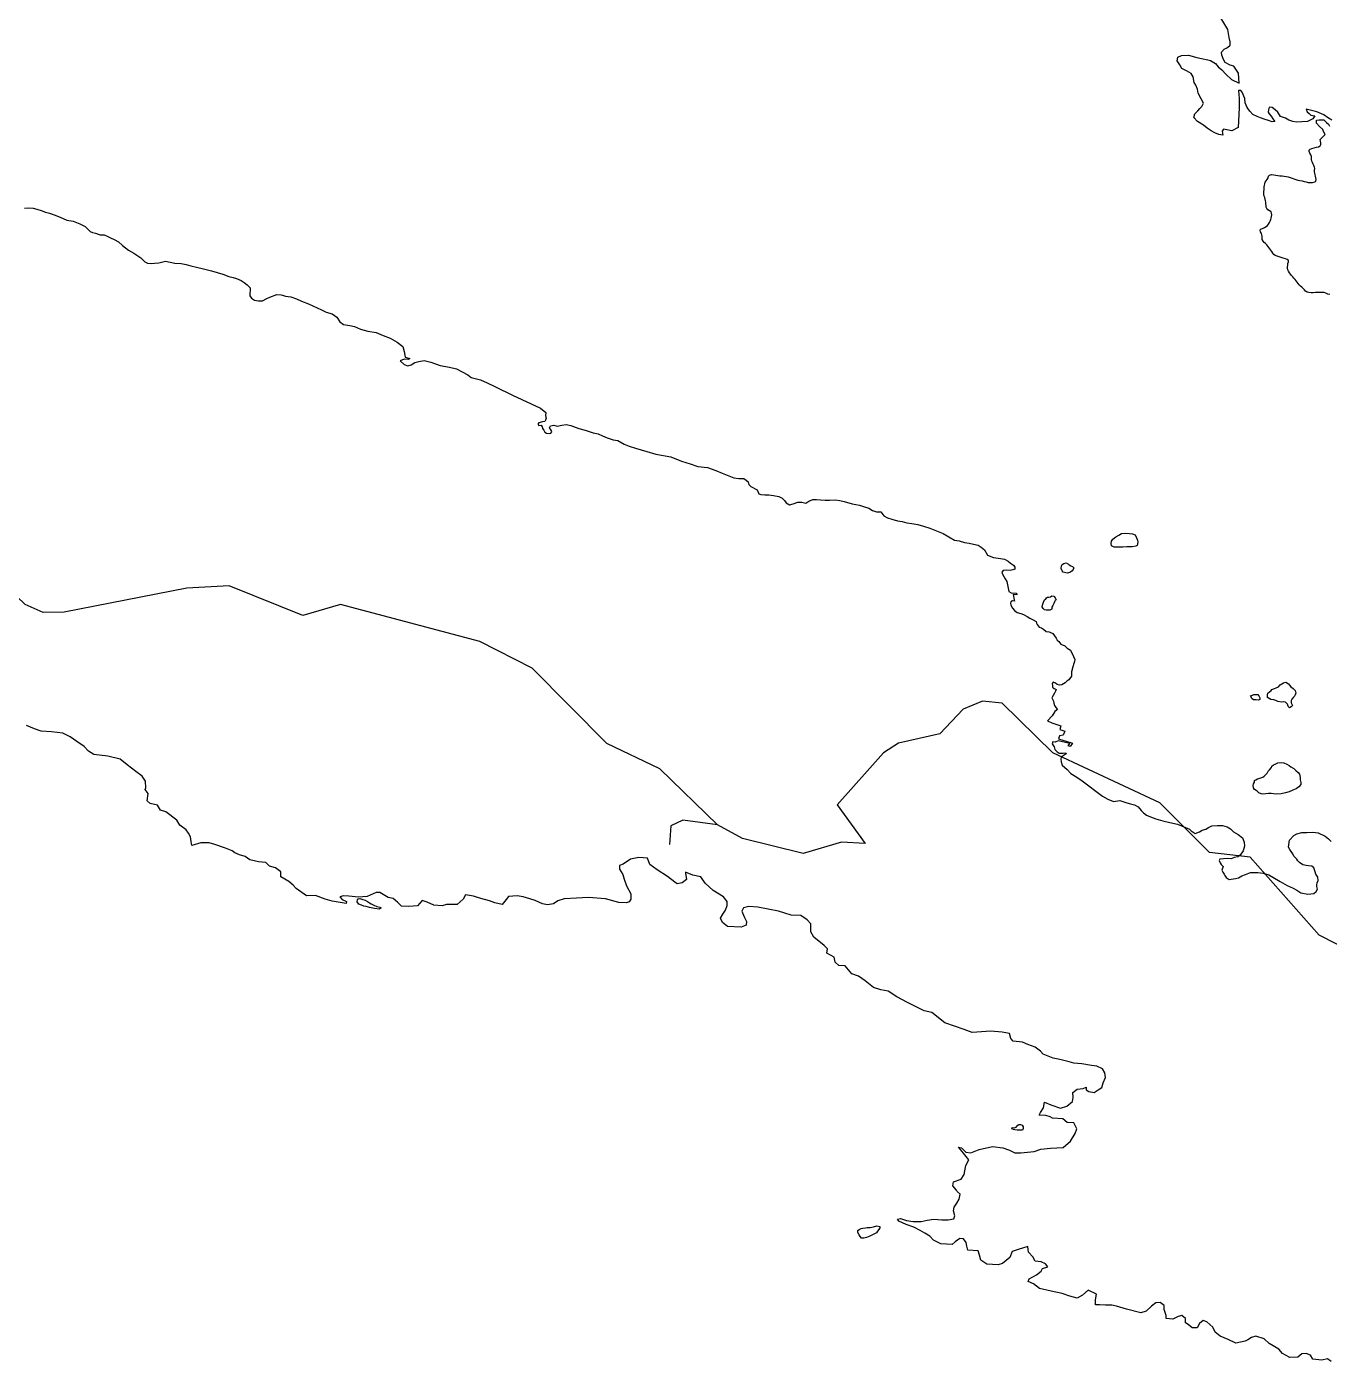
# Model space of a CAD drawing. Header units: metres. Extents: x 13.21 to 19.52, y 42.14 to 46.62.
# Drawn here: x 17.3293 to 17.4799, y 42.8596 to 43.0139 of the extents above; entities that cross this region are included whole.
import ezdxf

# ---------------------------------------------------------------- set-up
doc = ezdxf.new("R2010")
doc.units = ezdxf.units.M
doc.header["$MEASUREMENT"] = 0
doc.layers.add('CESTE', color=5, linetype='Continuous')
doc.layers.add('hr', color=9, linetype='Continuous')

msp = doc.modelspace()

# ---------------------------------------------------------------- linework, layer by layer
at = {"layer": 'CESTE'}
for points in [[(17.40912, 42.9216), (17.40248, 42.92808), (17.39633, 42.93102), (17.3877, 42.93971), (17.38167, 42.94279), (17.36554, 42.9471), (17.3612, 42.9458), (17.35268, 42.94923), (17.34781, 42.94898), (17.33361, 42.94621), (17.33117, 42.94616), (17.32909, 42.94709), (17.32608, 42.94994), (17.32475, 42.9552), (17.31905, 42.9631), (17.31064, 42.9668), (17.30132, 42.97261), (17.29273, 42.97545)], [(17.49082, 42.90019), (17.48466, 42.90579), (17.47869, 42.90884), (17.47072, 42.91787), (17.46602, 42.9184), (17.46025, 42.92417), (17.44789, 42.92993), (17.44205, 42.93567), (17.43975, 42.93592), (17.43754, 42.93498), (17.43484, 42.93214), (17.43004, 42.93106), (17.42833, 42.92992), (17.42296, 42.92393), (17.4262, 42.91945), (17.42346, 42.91961), (17.41903, 42.91831), (17.41201, 42.92004), (17.40912, 42.9216)], [(17.40912, 42.9216), (17.40511, 42.92213), (17.40374, 42.92151), (17.40359, 42.91933)]]:
    msp.add_lwpolyline(points, dxfattribs=at)
at = {"layer": 'hr'}
for points in [[(17.48013, 43.00308), (17.47964, 43.00338), (17.47923, 43.0037), (17.47842, 43.00405), (17.47717, 43.00437), (17.47729, 43.00405), (17.47752, 43.00384), (17.47772, 43.00366), (17.47819, 43.00357), (17.47795, 43.00322), (17.47732, 43.00293), (17.47669, 43.00287), (17.47605, 43.00286), (17.47565, 43.00292), (17.47517, 43.00309), (17.47477, 43.00332), (17.47422, 43.00349), (17.47391, 43.00399), (17.4736, 43.00429), (17.47323, 43.00454), (17.47291, 43.00457), (17.47281, 43.00429), (17.47278, 43.00402), (17.4729, 43.00381), (17.47313, 43.00356), (17.47334, 43.00324), (17.47356, 43.00294), (17.47324, 43.0029), (17.47284, 43.00304), (17.47243, 43.00317), (17.4719, 43.00333), (17.4715, 43.0035), (17.47101, 43.00375), (17.47066, 43.00411), (17.47037, 43.00453), (17.47013, 43.00508), (17.47007, 43.00558), (17.46977, 43.00633), (17.46964, 43.00652), (17.46936, 43.00652), (17.46942, 43.00559), (17.46944, 43.00451), (17.4693, 43.00225), (17.46859, 43.00183), (17.46763, 43.00202), (17.46747, 43.00179), (17.46754, 43.00136), (17.46707, 43.00141), (17.46663, 43.00161), (17.4662, 43.00185), (17.46575, 43.00217), (17.46529, 43.00249), (17.46463, 43.00293), (17.4642, 43.00339), (17.46429, 43.00382), (17.46464, 43.00416), (17.46489, 43.00443), (17.46512, 43.00466), (17.4653, 43.00505), (17.46503, 43.00556), (17.46469, 43.00619), (17.4646, 43.00667), (17.46444, 43.00711), (17.46422, 43.00743), (17.46411, 43.0081), (17.46389, 43.00848), (17.46335, 43.00878), (17.46279, 43.00904), (17.46258, 43.00947), (17.46226, 43.00993), (17.46234, 43.01037), (17.46277, 43.01056), (17.46356, 43.01061), (17.46453, 43.01033), (17.46509, 43.01022), (17.46581, 43.01004), (17.46612, 43.00999), (17.46669, 43.00964), (17.467, 43.00925), (17.46743, 43.00889), (17.46789, 43.00841), (17.46853, 43.00778), (17.46945, 43.00734), (17.46937, 43.00851), (17.46881, 43.00934), (17.4684, 43.00945), (17.46781, 43.00973), (17.46764, 43.01011), (17.46741, 43.01058), (17.46738, 43.01096), (17.4677, 43.01128), (17.4681, 43.01149), (17.46838, 43.01176), (17.46839, 43.01215), (17.46827, 43.01263), (17.46812, 43.01357), (17.46294, 43.02214)], [(17.47991, 42.98291), (17.47968, 42.98298), (17.47946, 42.98307), (17.47924, 42.98314), (17.479, 42.98316), (17.47875, 42.98315), (17.4785, 42.98314), (17.47826, 42.98314), (17.478, 42.98313), (17.47775, 42.98313), (17.4775, 42.98314), (17.47728, 42.98319), (17.47711, 42.9833), (17.47697, 42.98345), (17.47683, 42.98362), (17.47668, 42.98376), (17.47653, 42.9839), (17.47638, 42.98405), (17.47626, 42.9842), (17.47614, 42.98436), (17.47602, 42.98452), (17.47589, 42.98467), (17.47575, 42.98482), (17.47562, 42.98497), (17.4755, 42.98513), (17.47537, 42.98528), (17.47526, 42.98544), (17.47515, 42.98561), (17.47507, 42.98578), (17.47503, 42.98595), (17.47502, 42.98613), (17.47504, 42.98631), (17.47505, 42.98649), (17.47512, 42.98669), (17.47514, 42.98686), (17.47498, 42.98696), (17.47477, 42.98705), (17.47453, 42.98713), (17.47429, 42.9872), (17.47407, 42.98728), (17.47383, 42.98735), (17.47361, 42.98743), (17.47344, 42.98755), (17.47332, 42.98771), (17.47322, 42.98788), (17.4731, 42.98804), (17.47299, 42.9882), (17.47287, 42.98835), (17.47275, 42.98851), (17.47262, 42.98866), (17.47247, 42.98881), (17.47232, 42.98895), (17.47219, 42.9891), (17.4721, 42.98927), (17.47208, 42.98945), (17.47208, 42.98963), (17.47207, 42.98981), (17.47202, 42.98999), (17.47191, 42.99018), (17.47184, 42.99034), (17.47191, 42.99048), (17.47212, 42.99057), (17.47237, 42.99066), (17.47255, 42.99078), (17.47271, 42.99092), (17.47284, 42.99107), (17.47294, 42.99124), (17.47303, 42.99141), (17.47309, 42.99158), (17.47314, 42.99176), (17.47318, 42.99194), (17.4732, 42.99213), (17.47318, 42.99231), (17.47312, 42.99247), (17.47295, 42.9926), (17.47274, 42.99271), (17.47262, 42.99286), (17.47257, 42.99303), (17.47254, 42.99322), (17.47253, 42.9934), (17.4725, 42.99358), (17.47247, 42.99376), (17.47244, 42.99394), (17.4724, 42.99412), (17.47234, 42.99429), (17.4723, 42.99447), (17.47229, 42.99465), (17.4723, 42.99483), (17.47231, 42.99501), (17.47232, 42.99519), (17.47234, 42.99537), (17.47237, 42.99555), (17.4724, 42.99573), (17.47245, 42.9959), (17.47256, 42.99606), (17.47268, 42.99622), (17.47277, 42.9964), (17.47284, 42.99659), (17.47295, 42.99673), (17.47315, 42.99678), (17.47342, 42.99676), (17.47366, 42.99673), (17.4739, 42.9967), (17.47415, 42.99666), (17.47439, 42.99663), (17.47463, 42.9966), (17.47487, 42.99657), (17.47511, 42.99652), (17.47534, 42.99646), (17.47555, 42.99637), (17.47577, 42.99629), (17.476, 42.99622), (17.47623, 42.99616), (17.47646, 42.99611), (17.4767, 42.99605), (17.47693, 42.996), (17.47717, 42.99595), (17.4774, 42.99588), (17.47764, 42.99586), (17.47791, 42.99589), (17.47816, 42.99594), (17.47831, 42.99604), (17.47834, 42.99621), (17.47831, 42.99641), (17.47827, 42.99659), (17.47822, 42.99677), (17.47817, 42.99695), (17.47814, 42.99712), (17.47814, 42.9973), (17.47816, 42.99749), (17.47814, 42.99766), (17.47808, 42.99784), (17.47798, 42.998), (17.47789, 42.99817), (17.47783, 42.99834), (17.47781, 42.99852), (17.4778, 42.99871), (17.47778, 42.99888), (17.4777, 42.99907), (17.47761, 42.99927), (17.47754, 42.99945), (17.47754, 42.99961), (17.47765, 42.99973), (17.47785, 42.99981), (17.47811, 42.99988), (17.47838, 42.99994), (17.47862, 43.00001), (17.4788, 43.00012), (17.47888, 43.00026), (17.47887, 43.00044), (17.47883, 43.00064), (17.4788, 43.00083), (17.47938, 43.00143), (17.47919, 43.00176), (17.4791, 43.00201), (17.47873, 43.00233), (17.47838, 43.00272), (17.47838, 43.00307), (17.47866, 43.00313), (17.47923, 43.00313), (17.47951, 43.00282), (17.47974, 43.0026), (17.47988, 43.0024)], [(17.32903, 42.99292), (17.32949, 42.99293), (17.33004, 42.99289), (17.33047, 42.9928), (17.33095, 42.99264), (17.33147, 42.99244), (17.33193, 42.99231), (17.33246, 42.99215), (17.33315, 42.99185), (17.33391, 42.99151), (17.33464, 42.99139), (17.33541, 42.9911), (17.33603, 42.99077), (17.33632, 42.9905), (17.33661, 42.99022), (17.33688, 42.99008), (17.33724, 42.99), (17.33779, 42.98984), (17.33822, 42.98983), (17.33858, 42.98965), (17.33897, 42.98947), (17.33938, 42.98929), (17.3399, 42.989), (17.34037, 42.9886), (17.34072, 42.98833), (17.34104, 42.98805), (17.34165, 42.98769), (17.34247, 42.98716), (17.34293, 42.9867), (17.34325, 42.98656), (17.34368, 42.98651), (17.34407, 42.98655), (17.34455, 42.98658), (17.34532, 42.98676), (17.34641, 42.98656), (17.34715, 42.98651), (17.34772, 42.9864), (17.34824, 42.98625), (17.34889, 42.98607), (17.3497, 42.98591), (17.35063, 42.98567), (17.35196, 42.98526), (17.35266, 42.985), (17.35315, 42.98488), (17.35355, 42.98478), (17.35407, 42.98456), (17.35442, 42.98432), (17.35477, 42.98404), (17.3551, 42.98368), (17.35512, 42.98339), (17.35507, 42.98307), (17.35506, 42.98277), (17.35527, 42.98251), (17.35561, 42.98228), (17.35607, 42.98221), (17.35653, 42.98221), (17.35704, 42.98246), (17.35738, 42.98261), (17.35821, 42.98291), (17.35868, 42.98289), (17.35885, 42.98284), (17.35921, 42.98273), (17.3598, 42.98265), (17.36045, 42.98244), (17.36106, 42.98216), (17.36185, 42.98185), (17.36336, 42.98117), (17.36391, 42.98089), (17.36459, 42.9807), (17.36513, 42.98031), (17.36546, 42.97978), (17.36591, 42.97944), (17.36662, 42.97933), (17.36719, 42.97922), (17.36786, 42.97893), (17.36871, 42.9787), (17.36969, 42.97853), (17.37047, 42.97819), (17.3713, 42.97789), (17.37212, 42.97743), (17.37274, 42.9769), (17.37292, 42.97632), (17.37302, 42.97569), (17.37358, 42.97551), (17.3734, 42.97541), (17.3729, 42.97546), (17.37246, 42.97524), (17.3729, 42.97485), (17.37334, 42.97468), (17.37374, 42.9748), (17.37414, 42.97505), (17.37462, 42.97516), (17.37521, 42.9753), (17.376, 42.97511), (17.37707, 42.97472), (17.37815, 42.97451), (17.37897, 42.97434), (17.37961, 42.97399), (17.38029, 42.97365), (17.38067, 42.97333), (17.38174, 42.97305), (17.38251, 42.97273), (17.38338, 42.97228), (17.38408, 42.97195), (17.3848, 42.97161), (17.38543, 42.97128), (17.38867, 42.96978), (17.38929, 42.9693), (17.38926, 42.96892), (17.38929, 42.96876), (17.38931, 42.96861), (17.38925, 42.9684), (17.38916, 42.96825), (17.3889, 42.9682), (17.38847, 42.96809), (17.38835, 42.96795), (17.38849, 42.96779), (17.38876, 42.9678), (17.38886, 42.96761), (17.38891, 42.96743), (17.38905, 42.96725), (17.38916, 42.96701), (17.38938, 42.96689), (17.38967, 42.96686), (17.38988, 42.96691), (17.39, 42.96703), (17.38993, 42.96717), (17.38982, 42.96734), (17.38972, 42.96752), (17.38984, 42.96775), (17.39022, 42.96782), (17.39061, 42.96772), (17.39115, 42.96783), (17.39163, 42.9679), (17.39217, 42.96776), (17.39312, 42.96744), (17.39383, 42.96725), (17.39429, 42.96708), (17.39475, 42.96693), (17.39534, 42.9668), (17.39584, 42.96657), (17.39637, 42.96634), (17.39709, 42.96613), (17.3976, 42.96603), (17.39835, 42.96562), (17.39892, 42.9654), (17.39965, 42.96516), (17.40096, 42.96476), (17.40199, 42.96447), (17.40372, 42.96417), (17.40498, 42.96365), (17.40596, 42.96336), (17.40685, 42.96303), (17.40797, 42.96291), (17.40894, 42.96256), (17.40968, 42.96226), (17.41045, 42.96196), (17.41102, 42.96172), (17.41158, 42.96165), (17.41219, 42.96166), (17.41246, 42.96145), (17.41268, 42.96125), (17.41275, 42.96097), (17.41298, 42.96074), (17.4137, 42.96035), (17.41392, 42.95989), (17.41416, 42.95979), (17.41459, 42.95977), (17.41508, 42.95975), (17.4156, 42.9597), (17.41622, 42.95957), (17.41659, 42.95938), (17.41688, 42.95911), (17.41708, 42.95885), (17.41745, 42.95861), (17.41787, 42.95872), (17.41842, 42.9589), (17.41887, 42.95893), (17.41934, 42.9588), (17.4197, 42.95902), (17.42016, 42.95923), (17.42059, 42.95922), (17.42104, 42.95919), (17.42156, 42.95913), (17.42207, 42.95914), (17.42277, 42.95919), (17.42329, 42.95911), (17.42377, 42.95901), (17.42471, 42.95871), (17.42514, 42.95865), (17.42555, 42.95858), (17.42601, 42.95842), (17.42662, 42.95822), (17.42706, 42.95796), (17.42751, 42.9578), (17.428, 42.95779), (17.42836, 42.95735), (17.42877, 42.95712), (17.4293, 42.95695), (17.42994, 42.95674), (17.43046, 42.95667), (17.431, 42.95654), (17.43161, 42.95646), (17.43227, 42.95633), (17.43294, 42.95614), (17.43368, 42.95589), (17.43444, 42.95561), (17.4352, 42.9553), (17.43654, 42.95454), (17.43706, 42.95445), (17.43768, 42.95426), (17.43821, 42.95418), (17.43873, 42.95406), (17.43928, 42.95394), (17.43961, 42.95371), (17.44, 42.95341), (17.44034, 42.95279), (17.44105, 42.9525), (17.44186, 42.95239), (17.44231, 42.95233), (17.44272, 42.95208), (17.443, 42.95188), (17.44335, 42.95165), (17.44352, 42.95141), (17.44352, 42.95116), (17.44328, 42.95108), (17.44296, 42.95103), (17.44258, 42.95104), (17.44217, 42.951), (17.442, 42.95081), (17.44207, 42.95059), (17.44224, 42.95033), (17.44239, 42.95005), (17.44257, 42.94975), (17.44272, 42.94896), (17.44281, 42.94857), (17.44309, 42.94842), (17.44369, 42.94839), (17.44373, 42.9482), (17.4433, 42.94823), (17.44341, 42.94761), (17.44348, 42.94746), (17.44324, 42.94749), (17.44304, 42.94741), (17.44299, 42.94725), (17.44302, 42.947), (17.44324, 42.94666), (17.44346, 42.94638), (17.44376, 42.94617), (17.44419, 42.94604), (17.44451, 42.94593), (17.44493, 42.94571), (17.44525, 42.94552), (17.44561, 42.94532), (17.44596, 42.94511), (17.44602, 42.94492), (17.4461, 42.94476), (17.44632, 42.94447), (17.44659, 42.94439), (17.4468, 42.94424), (17.44714, 42.94396), (17.44748, 42.94392), (17.44789, 42.94372), (17.44826, 42.94318), (17.44838, 42.94295), (17.44857, 42.94279), (17.4488, 42.94249), (17.44927, 42.94231), (17.44956, 42.94205), (17.44993, 42.94182), (17.45028, 42.94106), (17.45043, 42.94073), (17.4504, 42.94051), (17.45032, 42.94025), (17.45022, 42.93987), (17.45005, 42.93928), (17.45004, 42.93878), (17.44976, 42.93838), (17.44953, 42.93821), (17.44931, 42.93802), (17.44894, 42.9378), (17.44865, 42.93776), (17.4484, 42.93783), (17.4482, 42.93799), (17.44794, 42.93809), (17.44782, 42.93794), (17.44786, 42.93772), (17.44787, 42.93752), (17.44803, 42.93738), (17.44827, 42.93726), (17.44822, 42.93706), (17.4481, 42.93684), (17.44793, 42.93656), (17.44779, 42.93631), (17.44786, 42.93613), (17.44796, 42.93592), (17.448, 42.93566), (17.4481, 42.93539), (17.44825, 42.93518), (17.44843, 42.93495), (17.44812, 42.93472), (17.44781, 42.93422), (17.44728, 42.93365), (17.44778, 42.93339), (17.44882, 42.93307), (17.44869, 42.93263), (17.44927, 42.93244), (17.44907, 42.93198), (17.44867, 42.93188), (17.44854, 42.93155), (17.45016, 42.93107), (17.44988, 42.93067), (17.44967, 42.93073), (17.44984, 42.931), (17.44851, 42.93131), (17.44817, 42.93118), (17.44788, 42.9312), (17.44782, 42.93099), (17.44803, 42.93062), (17.44813, 42.93033), (17.44838, 42.93004), (17.44864, 42.92988), (17.44908, 42.92988), (17.44938, 42.92994), (17.44944, 42.9298), (17.44887, 42.92945), (17.44882, 42.92922), (17.44885, 42.92888), (17.44897, 42.92851), (17.44956, 42.928), (17.44996, 42.92756), (17.45066, 42.92712), (17.45128, 42.9267), (17.45364, 42.92493), (17.45424, 42.92458), (17.45489, 42.9243), (17.45563, 42.92441), (17.45646, 42.92417), (17.45687, 42.92405), (17.45735, 42.92391), (17.45774, 42.92369), (17.45812, 42.92327), (17.45836, 42.92298), (17.45872, 42.92271), (17.45919, 42.92252), (17.45981, 42.92229), (17.46059, 42.92209), (17.4614, 42.92187), (17.46229, 42.92169), (17.46369, 42.9211), (17.46388, 42.9209), (17.46434, 42.9206), (17.46485, 42.92079), (17.46517, 42.92098), (17.46559, 42.92111), (17.46588, 42.92132), (17.46629, 42.92148), (17.46693, 42.92153), (17.4675, 42.92152), (17.46804, 42.92138), (17.46843, 42.92116), (17.46879, 42.92079), (17.46932, 42.92048), (17.46983, 42.92009), (17.47, 42.91962), (17.47005, 42.91914), (17.46988, 42.91861), (17.46954, 42.91809), (17.46927, 42.91791), (17.46887, 42.91784), (17.46849, 42.91767), (17.4681, 42.9177), (17.46761, 42.91769), (17.4672, 42.91764), (17.46711, 42.91747), (17.46724, 42.91722), (17.46735, 42.91701), (17.46757, 42.91678), (17.46743, 42.91638), (17.46754, 42.91613), (17.46768, 42.91592), (17.46779, 42.91574), (17.46792, 42.91551), (17.46826, 42.9153), (17.46901, 42.91539), (17.46934, 42.9155), (17.46974, 42.9157), (17.47017, 42.91587), (17.47076, 42.9161), (17.47158, 42.91611), (17.47222, 42.91603), (17.47285, 42.91583), (17.47334, 42.91556), (17.47417, 42.91507), (17.47499, 42.91461), (17.47568, 42.91428), (17.47608, 42.91405), (17.47655, 42.91376), (17.47738, 42.91358), (17.47806, 42.91366), (17.47832, 42.91392), (17.47848, 42.91418), (17.47841, 42.91447), (17.4784, 42.91468), (17.47846, 42.91492), (17.47855, 42.91519), (17.47851, 42.91556), (17.47829, 42.9159), (17.47821, 42.91618), (17.47807, 42.91664), (17.47784, 42.91684), (17.47746, 42.91685), (17.47718, 42.9169), (17.47681, 42.91698), (17.47642, 42.91726), (17.47623, 42.91745), (17.4761, 42.91763), (17.47594, 42.91778), (17.47576, 42.91798), (17.47563, 42.91825), (17.47545, 42.91854), (17.47527, 42.91875), (17.47515, 42.91902), (17.47525, 42.91984), (17.47575, 42.92037), (17.4761, 42.92056), (17.47667, 42.92072), (17.47724, 42.92074), (17.47793, 42.92077), (17.47855, 42.92068), (17.47936, 42.9203), (17.47977, 42.92), (17.48008, 42.91968)], [(17.48005, 42.85958), (17.47963, 42.85989), (17.479, 42.85973), (17.47795, 42.85983), (17.47767, 42.86029), (17.47717, 42.8605), (17.47669, 42.86044), (17.4762, 42.86008), (17.47529, 42.86003), (17.47445, 42.86048), (17.47403, 42.861), (17.4729, 42.86166), (17.47234, 42.86217), (17.47136, 42.86248), (17.47087, 42.86232), (17.47045, 42.86206), (17.47011, 42.8619), (17.46906, 42.86169), (17.46815, 42.8621), (17.46724, 42.86251), (17.46667, 42.86297), (17.46639, 42.86353), (17.46569, 42.86415), (17.46527, 42.8643), (17.46485, 42.86394), (17.46457, 42.86347), (17.46401, 42.86347), (17.46352, 42.86383), (17.46324, 42.86403), (17.46324, 42.86455), (17.46281, 42.8649), (17.4624, 42.86475), (17.46177, 42.86444), (17.461, 42.86453), (17.461, 42.86489), (17.46078, 42.86556), (17.46078, 42.86602), (17.46029, 42.86638), (17.4598, 42.86633), (17.45931, 42.86597), (17.45869, 42.8654), (17.45806, 42.86519), (17.45639, 42.86562), (17.45526, 42.86597), (17.4547, 42.86607), (17.454, 42.86607), (17.4533, 42.86612), (17.45281, 42.86612), (17.45281, 42.86668), (17.45294, 42.86735), (17.45196, 42.86781), (17.45133, 42.86724), (17.45071, 42.86688), (17.44987, 42.86713), (17.44896, 42.86743), (17.4477, 42.86768), (17.44637, 42.86799), (17.44566, 42.86855), (17.44503, 42.8688), (17.44517, 42.86911), (17.446, 42.86958), (17.44656, 42.86999), (17.4467, 42.8703), (17.44732, 42.87051), (17.44704, 42.87087), (17.44655, 42.87107), (17.44585, 42.87117), (17.44557, 42.87168), (17.44507, 42.87219), (17.445, 42.87286), (17.44388, 42.8725), (17.44318, 42.87229), (17.44291, 42.87157), (17.44208, 42.8709), (17.44159, 42.87074), (17.44026, 42.87083), (17.43956, 42.87129), (17.43941, 42.87186), (17.43927, 42.87237), (17.43808, 42.87242), (17.43794, 42.87288), (17.43786, 42.87334), (17.43758, 42.87375), (17.43716, 42.8738), (17.43661, 42.87339), (17.43626, 42.87308), (17.43493, 42.87317), (17.43409, 42.87358), (17.43366, 42.87404), (17.4331, 42.8744), (17.43254, 42.8747), (17.43184, 42.87511), (17.43093, 42.87542), (17.43009, 42.87577), (17.42994, 42.87603), (17.43029, 42.87608), (17.43099, 42.87588), (17.43176, 42.87573), (17.43267, 42.87573), (17.43337, 42.87589), (17.43414, 42.876), (17.43505, 42.87595), (17.43581, 42.87595), (17.43644, 42.87606), (17.43658, 42.87642), (17.43643, 42.87698), (17.4365, 42.8774), (17.43678, 42.87786), (17.43705, 42.87832), (17.43719, 42.87889), (17.43683, 42.8792), (17.43676, 42.87938), (17.43634, 42.87989), (17.4364, 42.88035), (17.43731, 42.88066), (17.43765, 42.88118), (17.43785, 42.88221), (17.4382, 42.88288), (17.43756, 42.88365), (17.437, 42.88436), (17.43735, 42.88426), (17.43784, 42.88375), (17.4384, 42.8837), (17.43937, 42.88407), (17.44091, 42.88443), (17.4421, 42.88428), (17.44287, 42.88398), (17.4435, 42.88367), (17.4442, 42.88368), (17.44574, 42.88384), (17.4465, 42.8841), (17.44762, 42.88421), (17.44909, 42.88432), (17.44992, 42.88504), (17.45047, 42.88592), (17.45068, 42.88648), (17.45032, 42.88715), (17.44955, 42.8872), (17.44906, 42.88761), (17.44787, 42.8877), (17.44759, 42.88786), (17.4471, 42.88801), (17.44633, 42.88806), (17.44647, 42.88837), (17.44681, 42.88888), (17.44694, 42.88955), (17.44765, 42.88925), (17.44877, 42.88884), (17.44953, 42.8891), (17.45016, 42.88962), (17.45023, 42.89008), (17.45022, 42.89065), (17.45071, 42.89106), (17.4514, 42.89111), (17.45175, 42.89127), (17.45176, 42.89096), (17.45204, 42.89076), (17.45267, 42.89066), (17.45315, 42.89097), (17.45357, 42.89123), (17.45371, 42.89179), (17.45398, 42.89241), (17.45391, 42.89292), (17.45362, 42.89339), (17.45299, 42.89369), (17.45236, 42.89379), (17.45124, 42.89399), (17.45033, 42.89404), (17.44977, 42.89419), (17.44872, 42.89449), (17.44795, 42.89464), (17.44676, 42.8951), (17.44647, 42.89546), (17.44584, 42.89589), (17.445, 42.8962), (17.44437, 42.8965), (17.44332, 42.8966), (17.44303, 42.89691), (17.44289, 42.89747), (17.44205, 42.89762), (17.44072, 42.89777), (17.43855, 42.89761), (17.43764, 42.89796), (17.4354, 42.89872), (17.43392, 42.8999), (17.43301, 42.9001), (17.43111, 42.90106), (17.42985, 42.90173), (17.42886, 42.90239), (17.42802, 42.90254), (17.42718, 42.90279), (17.4262, 42.90356), (17.42542, 42.90412), (17.42465, 42.90437), (17.42387, 42.90529), (17.42317, 42.90534), (17.42275, 42.90575), (17.4226, 42.90632), (17.42176, 42.90677), (17.42183, 42.90729), (17.42147, 42.90765), (17.42028, 42.90862), (17.41992, 42.90923), (17.41991, 42.91016), (17.41949, 42.91062), (17.41878, 42.91113), (17.41766, 42.91117), (17.41619, 42.91163), (17.41381, 42.91208), (17.41276, 42.91218), (17.41213, 42.91202), (17.41193, 42.91161), (17.41221, 42.91099), (17.4125, 42.91043), (17.41243, 42.91002), (17.41187, 42.90976), (17.41027, 42.90985), (17.4097, 42.91031), (17.40949, 42.91082), (17.40976, 42.91129), (17.41004, 42.91175), (17.41024, 42.91227), (17.41024, 42.91273), (17.40981, 42.91329), (17.40862, 42.91401), (17.4077, 42.91487), (17.4072, 42.91559), (17.40629, 42.91579), (17.40545, 42.91612), (17.40545, 42.91602), (17.40553, 42.9153), (17.40504, 42.91489), (17.40448, 42.91478), (17.4042, 42.91499), (17.40336, 42.91565), (17.40216, 42.91641), (17.40132, 42.91703), (17.40103, 42.91774), (17.40005, 42.91784), (17.39907, 42.91763), (17.39824, 42.91706), (17.39782, 42.91691), (17.39782, 42.91649), (17.39818, 42.91588), (17.39833, 42.91531), (17.39861, 42.91455), (17.39911, 42.91362), (17.39912, 42.91301), (17.39891, 42.9127), (17.39856, 42.91259), (17.39772, 42.91264), (17.39618, 42.91304), (17.39422, 42.91321), (17.39282, 42.91315), (17.39142, 42.91304), (17.39066, 42.91283), (17.39017, 42.91247), (17.38947, 42.91236), (17.38891, 42.91246), (17.38807, 42.91287), (17.38744, 42.91307), (17.38667, 42.91327), (17.38597, 42.91342), (17.38499, 42.91332), (17.38471, 42.91296), (17.38423, 42.91239), (17.38339, 42.91259), (17.38276, 42.91284), (17.38177, 42.91309), (17.38093, 42.91335), (17.38002, 42.9135), (17.37975, 42.91303), (17.37905, 42.91241), (17.3778, 42.9124), (17.37731, 42.91225), (17.37633, 42.91234), (17.37556, 42.91265), (17.37499, 42.91285), (17.37444, 42.91223), (17.37346, 42.91218), (17.37262, 42.91222), (17.3722, 42.91263), (17.37164, 42.91309), (17.37108, 42.91319), (17.37009, 42.91378), (17.36967, 42.91377), (17.36863, 42.91331), (17.36765, 42.91325), (17.36653, 42.91335), (17.3659, 42.91339), (17.36548, 42.91329), (17.36576, 42.91298), (17.36625, 42.91273), (17.36619, 42.91252), (17.36528, 42.91267), (17.36458, 42.91277), (17.3638, 42.91302), (17.36268, 42.91343), (17.36163, 42.91342), (17.36044, 42.91424), (17.36008, 42.91465), (17.35959, 42.91505), (17.35867, 42.91561), (17.35867, 42.91618), (17.35803, 42.91664), (17.35733, 42.91684), (17.35691, 42.91725), (17.35607, 42.91735), (17.35509, 42.91755), (17.35452, 42.91796), (17.35389, 42.91816), (17.35333, 42.91836), (17.35305, 42.91862), (17.35228, 42.91892), (17.35101, 42.91932), (17.35038, 42.91953), (17.3494, 42.91952), (17.34836, 42.91921), (17.34828, 42.91967), (17.34821, 42.92023), (17.34799, 42.92064), (17.34771, 42.92105), (17.347, 42.92156), (17.34665, 42.92213), (17.34538, 42.92312), (17.34475, 42.92332), (17.34439, 42.92389), (17.34355, 42.92409), (17.3432, 42.92439), (17.34333, 42.92522), (17.34297, 42.92568), (17.34304, 42.92588), (17.34303, 42.92665), (17.34261, 42.92722), (17.3419, 42.92778), (17.34091, 42.92854), (17.34007, 42.92921), (17.33867, 42.92956), (17.33705, 42.92976), (17.33642, 42.93011), (17.33593, 42.93067), (17.33508, 42.93123), (17.3343, 42.9318), (17.33346, 42.9322), (17.33213, 42.93235), (17.33094, 42.93244), (17.33017, 42.9327), (17.32925, 42.9331)]]:
    msp.add_lwpolyline(points, dxfattribs=at)
for points in [[(17.45517, 42.95489), (17.45551, 42.95511), (17.45582, 42.95528), (17.45629, 42.95534), (17.45675, 42.95531), (17.45712, 42.95526), (17.45741, 42.95514), (17.45757, 42.95479), (17.45767, 42.95453), (17.4577, 42.95428), (17.45766, 42.95391), (17.45749, 42.95384), (17.45705, 42.95376), (17.45645, 42.95375), (17.456, 42.95373), (17.45565, 42.95373), (17.45527, 42.95371), (17.45499, 42.95373), (17.45467, 42.95388), (17.45463, 42.95414), (17.45466, 42.9544), (17.45481, 42.95464), (17.45517, 42.95489)], [(17.44943, 42.95189), (17.44972, 42.95176), (17.4498, 42.95166), (17.44996, 42.95157), (17.45015, 42.95146), (17.45031, 42.95131), (17.45026, 42.95113), (17.45013, 42.95097), (17.44993, 42.95084), (17.44959, 42.95072), (17.44941, 42.95075), (17.44909, 42.95083), (17.44898, 42.95096), (17.44886, 42.95123), (17.44889, 42.95155), (17.44898, 42.95171), (17.44918, 42.95182), (17.44943, 42.95189)], [(17.4481, 42.9474), (17.44802, 42.94721), (17.4479, 42.94695), (17.44777, 42.94679), (17.44776, 42.94653), (17.44756, 42.94644), (17.44734, 42.94643), (17.44714, 42.94644), (17.44693, 42.94647), (17.44678, 42.94663), (17.44665, 42.9468), (17.44668, 42.947), (17.44682, 42.94735), (17.44692, 42.94761), (17.44707, 42.94775), (17.44717, 42.94785), (17.44726, 42.94794), (17.44742, 42.94795), (17.44763, 42.94796), (17.44779, 42.94807), (17.44801, 42.94803), (17.44815, 42.94784), (17.44827, 42.94762), (17.44815, 42.94753), (17.4481, 42.9474)], [(17.47545, 42.93527), (17.47525, 42.93514), (17.47514, 42.93524), (17.47507, 42.93543), (17.475, 42.93555), (17.47492, 42.93568), (17.47477, 42.93578), (17.4746, 42.93584), (17.47432, 42.9358), (17.47391, 42.93585), (17.47367, 42.93597), (17.47343, 42.93606), (17.47311, 42.93609), (17.4727, 42.93635), (17.47269, 42.93665), (17.47276, 42.93685), (17.47294, 42.93697), (17.47313, 42.93714), (17.47321, 42.93725), (17.4735, 42.93739), (17.47369, 42.93745), (17.47397, 42.93758), (17.47419, 42.93781), (17.47455, 42.93804), (17.47482, 42.9381), (17.47512, 42.93792), (17.47526, 42.93777), (17.47542, 42.93758), (17.47567, 42.93737), (17.47589, 42.93715), (17.47597, 42.93685), (17.47591, 42.93665), (17.47581, 42.93649), (17.47572, 42.93637), (17.47552, 42.93615), (17.47544, 42.93597), (17.47543, 42.93571), (17.47558, 42.93539), (17.47545, 42.93527)], [(17.47075, 42.93653), (17.47096, 42.93661), (17.47111, 42.93666), (17.47128, 42.93669), (17.4716, 42.93669), (17.47171, 42.93653), (17.47181, 42.93631), (17.47183, 42.93611), (17.47168, 42.93601), (17.47138, 42.93605), (17.4711, 42.93608), (17.47092, 42.93618), (17.47075, 42.93653)], [(17.47215, 42.92713), (17.47232, 42.92722), (17.47251, 42.92741), (17.47265, 42.92758), (17.47279, 42.9278), (17.47295, 42.92795), (17.47315, 42.92822), (17.47322, 42.92838), (17.47341, 42.92855), (17.47361, 42.92864), (17.47389, 42.92878), (17.4743, 42.92881), (17.4746, 42.92879), (17.47496, 42.92863), (17.47521, 42.92848), (17.47541, 42.9283), (17.47576, 42.92812), (17.47598, 42.92788), (17.47624, 42.92767), (17.4764, 42.92745), (17.4765, 42.92709), (17.4765, 42.9268), (17.47655, 42.92652), (17.47657, 42.92629), (17.47634, 42.92601), (17.47603, 42.92579), (17.47563, 42.9256), (17.47522, 42.92541), (17.47478, 42.92529), (17.47429, 42.92518), (17.4738, 42.92516), (17.47341, 42.92519), (17.47312, 42.92523), (17.47282, 42.92522), (17.47251, 42.92521), (17.47217, 42.92514), (17.47197, 42.9252), (17.47171, 42.92532), (17.47151, 42.92549), (17.47138, 42.92558), (17.47122, 42.9257), (17.47108, 42.9259), (17.47106, 42.92614), (17.4711, 42.92636), (17.4712, 42.92653), (17.47122, 42.92673), (17.47136, 42.92683), (17.47156, 42.92692), (17.47172, 42.92695), (17.47215, 42.92713)], [(17.36815, 42.91298), (17.3684, 42.91289), (17.36869, 42.91273), (17.36892, 42.91261), (17.36909, 42.91246), (17.36939, 42.91232), (17.36977, 42.91216), (17.37011, 42.91208), (17.37027, 42.91202), (17.37007, 42.91185), (17.36947, 42.91192), (17.36911, 42.91202), (17.36889, 42.91207), (17.36853, 42.91215), (17.36824, 42.91219), (17.36797, 42.91234), (17.36767, 42.91243), (17.36749, 42.91272), (17.3675, 42.91294), (17.36758, 42.91305), (17.3678, 42.91309), (17.36815, 42.91298)], [(17.44316, 42.88645), (17.4432, 42.88661), (17.44343, 42.88659), (17.44365, 42.88665), (17.44384, 42.88689), (17.44395, 42.88698), (17.44417, 42.88696), (17.44433, 42.88687), (17.44446, 42.8867), (17.44446, 42.88651), (17.44437, 42.88632), (17.44402, 42.88629), (17.44378, 42.88629), (17.44352, 42.88635), (17.44336, 42.88637), (17.44316, 42.88645)], [(17.42755, 42.87524), (17.4279, 42.87516), (17.4279, 42.87501), (17.42777, 42.87481), (17.42763, 42.87462), (17.4275, 42.87445), (17.42729, 42.87431), (17.42697, 42.87417), (17.42673, 42.87405), (17.42634, 42.87388), (17.42604, 42.87383), (17.42578, 42.87384), (17.42564, 42.87401), (17.42549, 42.87421), (17.42535, 42.87449), (17.42537, 42.87471), (17.42551, 42.87483), (17.42572, 42.87493), (17.42593, 42.87499), (17.42623, 42.87503), (17.42645, 42.87504), (17.42679, 42.87507), (17.42715, 42.87515), (17.42755, 42.87524)]]:
    msp.add_lwpolyline(points, close=True, dxfattribs=at)

doc.saveas('drawing.dxf')
